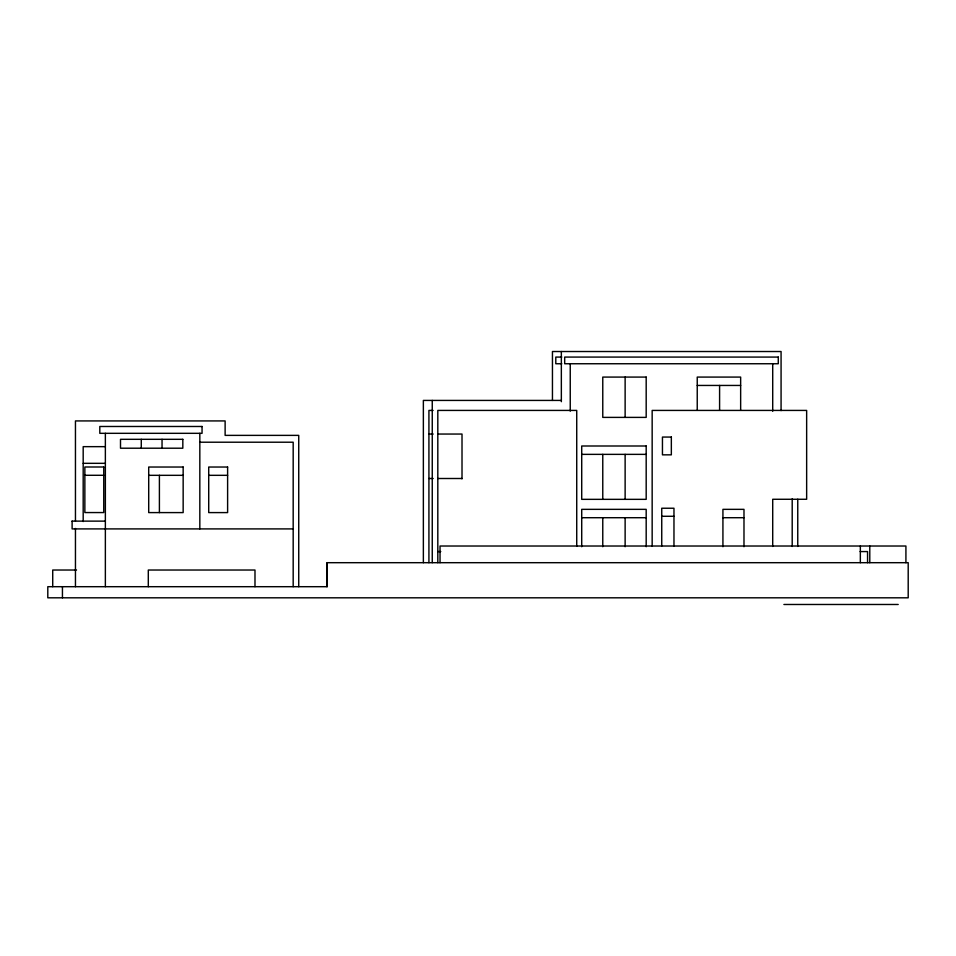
<?xml version="1.0" encoding="UTF-8"?>
<svg xmlns="http://www.w3.org/2000/svg" width="956" height="956" viewBox="0 0 956 956"><rect width="100%" height="100%" fill="white"/><g stroke="black" fill="none" stroke-linecap="round" stroke-linejoin="round"><path stroke-width="1.43" d="M561.77 357.078L555.795 357.078L555.795 363.746L561.77 363.746M697.235 385.447L740.649 385.447M561.339 400.421L423.365 400.421L423.365 562.69M433.092 410.423L428.921 410.423L428.921 562.69M428.921 434.048L433.188 434.048M437.812 434.048L462.011 434.048L462.011 478.86M199.828 442.21L293.181 442.21L293.181 586.697M105.363 446.655L83.184 446.655L83.184 521.558M581.714 454.363L646.184 454.363M83.184 463.325L105.363 463.325M84.857 475.287L103.75 475.287M148.706 475.323L183.158 475.323M208.719 475.323L227.612 475.323M428.921 478.502L433.188 478.502M437.812 478.502L462.011 478.502M661.743 516.276L673.968 516.276M581.714 517.71L646.184 517.71M722.927 517.71L743.983 517.71M72.023 521.128L105.363 521.128M293.181 528.907L72.118 528.907L72.118 521.128M437.812 551.576L440.764 551.576M860.125 551.576L867.558 551.576L867.558 562.69M76.516 570.027L52.723 570.027L52.723 586.697M783.896 604.479L898.21 604.479M905.918 562.69L905.918 546.019L440.035 546.019L440.035 562.69M869.781 546.019L869.781 562.69M860.34 546.019L860.34 562.69M797.758 499.211L797.758 546.45M792.201 498.853L792.201 546.462M781.076 410.602L781.076 351.521L552.449 351.521L552.449 400.421M772.711 363.746L772.711 411.259M772.711 546.462L772.711 499.271L806.649 499.271L806.649 410.423L652.159 410.423L652.159 546.39M743.983 546.724L743.983 509.345L722.927 509.345L722.927 546.724M740.649 410.124L740.649 377.082L697.235 377.082L697.235 410.124M719.593 385.447L719.593 410.124M673.968 546.019L673.968 508.234L661.743 508.234L661.743 546.019M646.184 546.724L646.184 509.345L581.714 509.345L581.714 546.724M625.128 377.082L625.128 417.39M625.128 454.363L625.128 499.343M625.128 517.71L625.128 546.724M602.77 454.363L602.77 499.343M602.77 517.71L602.77 546.724M576.731 546.39L576.731 410.423L437.812 410.423L437.812 562.69M570.242 363.746L570.242 411.164M561.339 351.521L561.351 401.687M432.255 400.421L432.255 562.69M327.287 562.69L327.287 586.697L47.8 586.697L47.8 597.811L908.2 597.811L908.2 562.69L326.94 562.69L326.94 586.697M298.738 586.697L298.738 435.374L225.126 435.374L225.126 420.927L75.452 420.927L75.452 520.984M254.989 586.697L254.989 570.027L148.299 570.027L148.299 586.697M199.828 433.319L199.828 528.907M162.042 439.318L162.042 448.209M159.401 475.323L159.401 512.595M141.273 439.318L141.273 448.209M105.363 433.319L105.363 586.697M75.452 528.453L75.452 586.697M62.439 586.697L62.439 597.811M778.268 357.078L564.685 357.078L564.685 363.746L778.268 363.746L778.268 357.078M646.184 377.082L602.77 377.082L602.77 417.39L646.184 417.39L646.184 377.082M202.051 426.484L99.806 426.484L99.806 433.319L202.051 433.319L202.051 426.484M671.339 437.059L662.448 437.059L662.448 454.841L671.339 454.841L671.339 437.059M182.823 439.318L120.504 439.318L120.504 448.209L182.823 448.209L182.823 439.318M646.184 445.998L581.714 445.998L581.714 499.343L646.184 499.343L646.184 445.998M103.75 466.994L84.857 466.994L84.857 512.559L103.75 512.559L103.75 466.994M183.158 467.03L148.706 467.03L148.706 512.595L183.158 512.595L183.158 467.03M227.612 467.03L208.719 467.03L208.719 512.595L227.612 512.595L227.612 467.03"/></g></svg>
